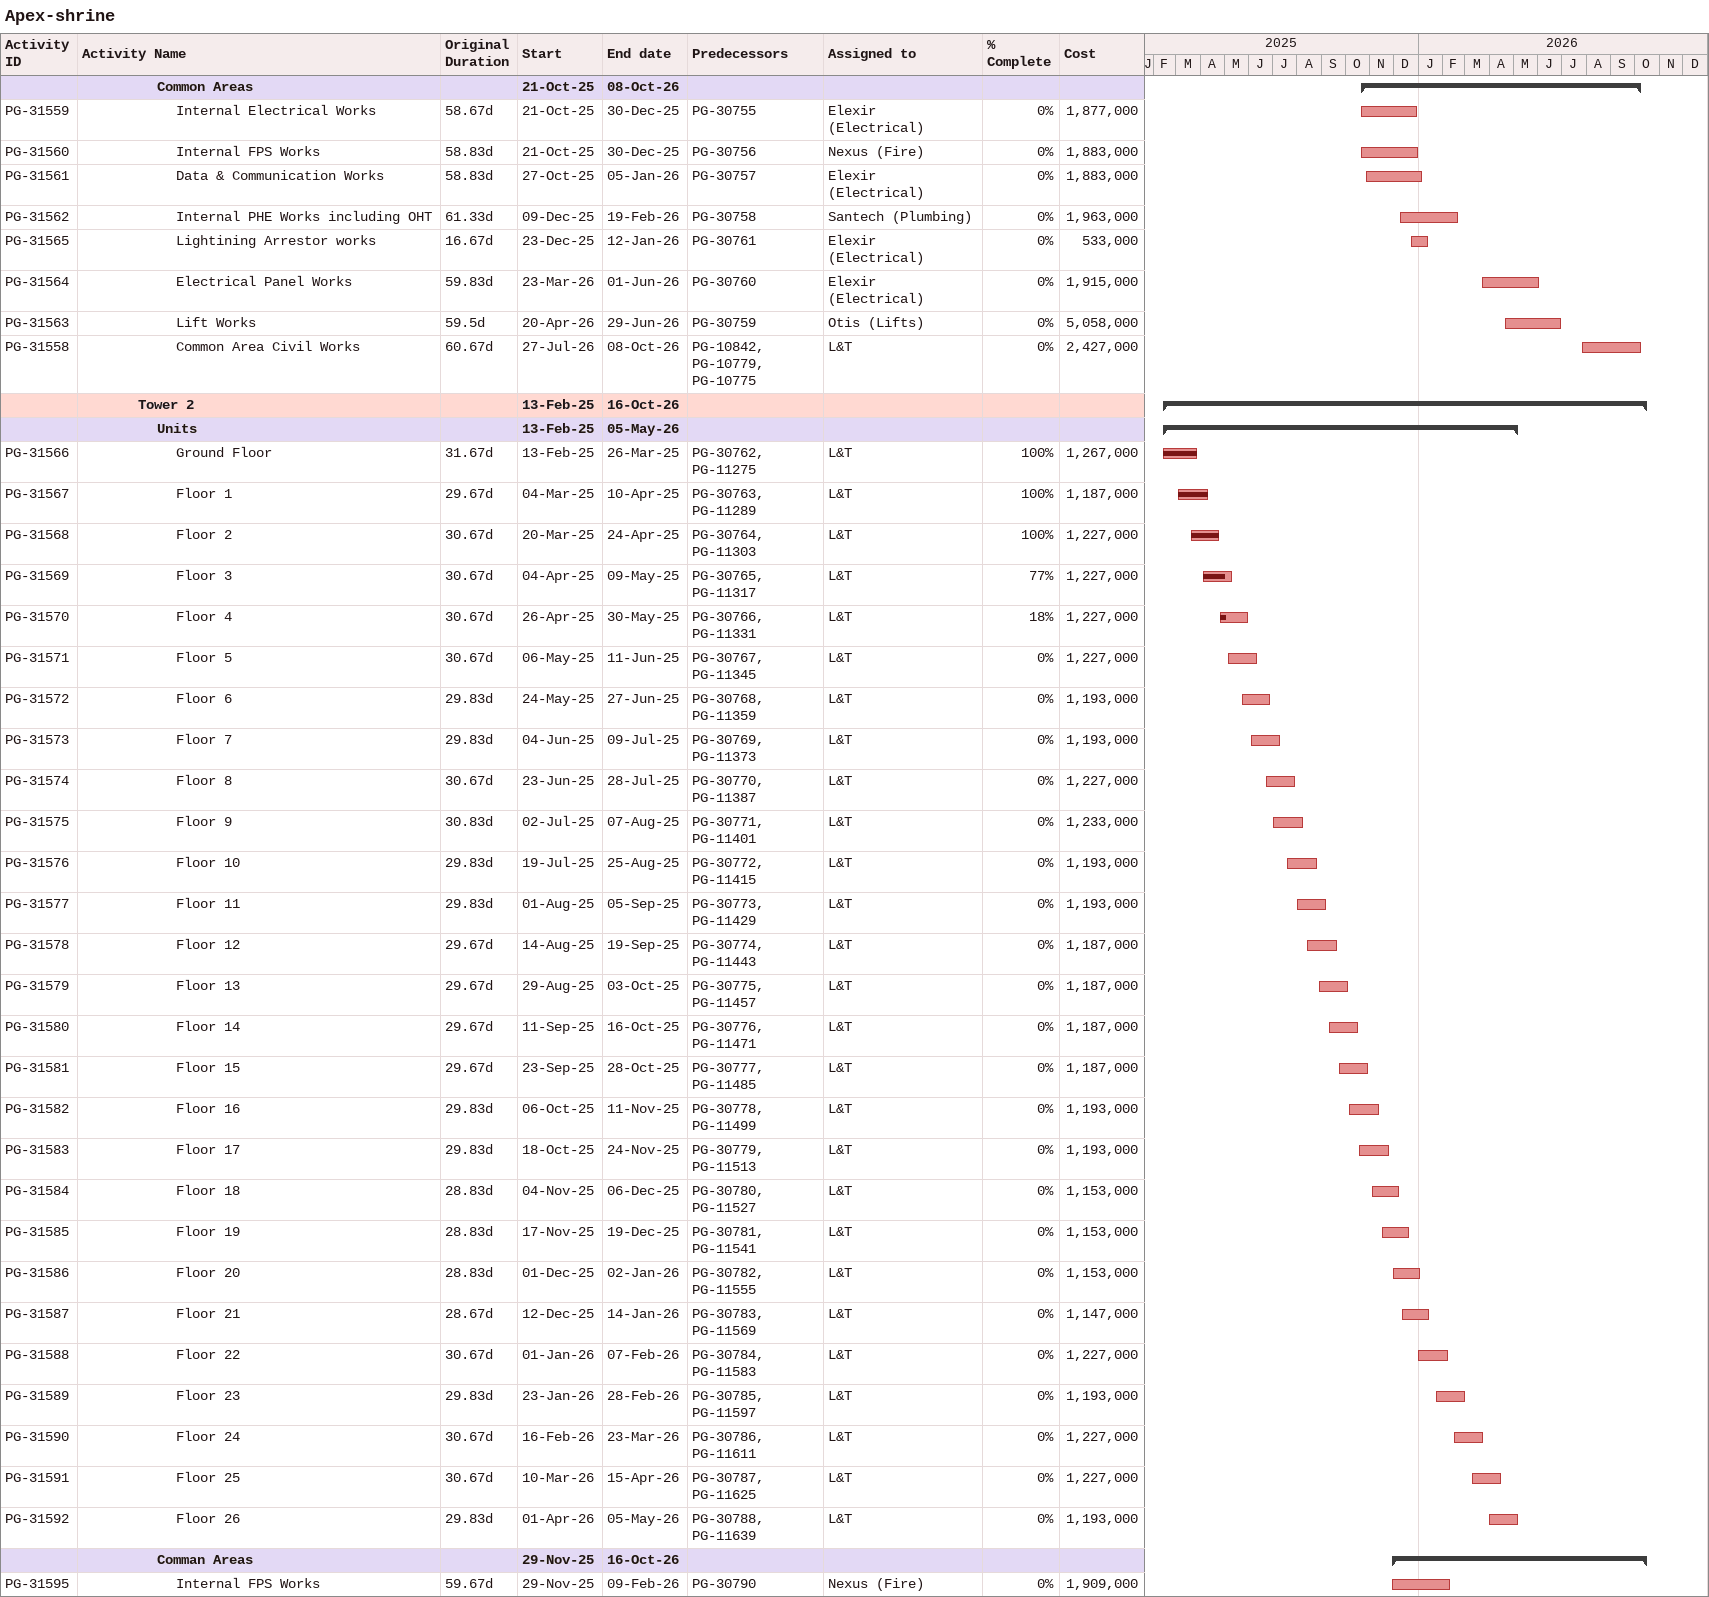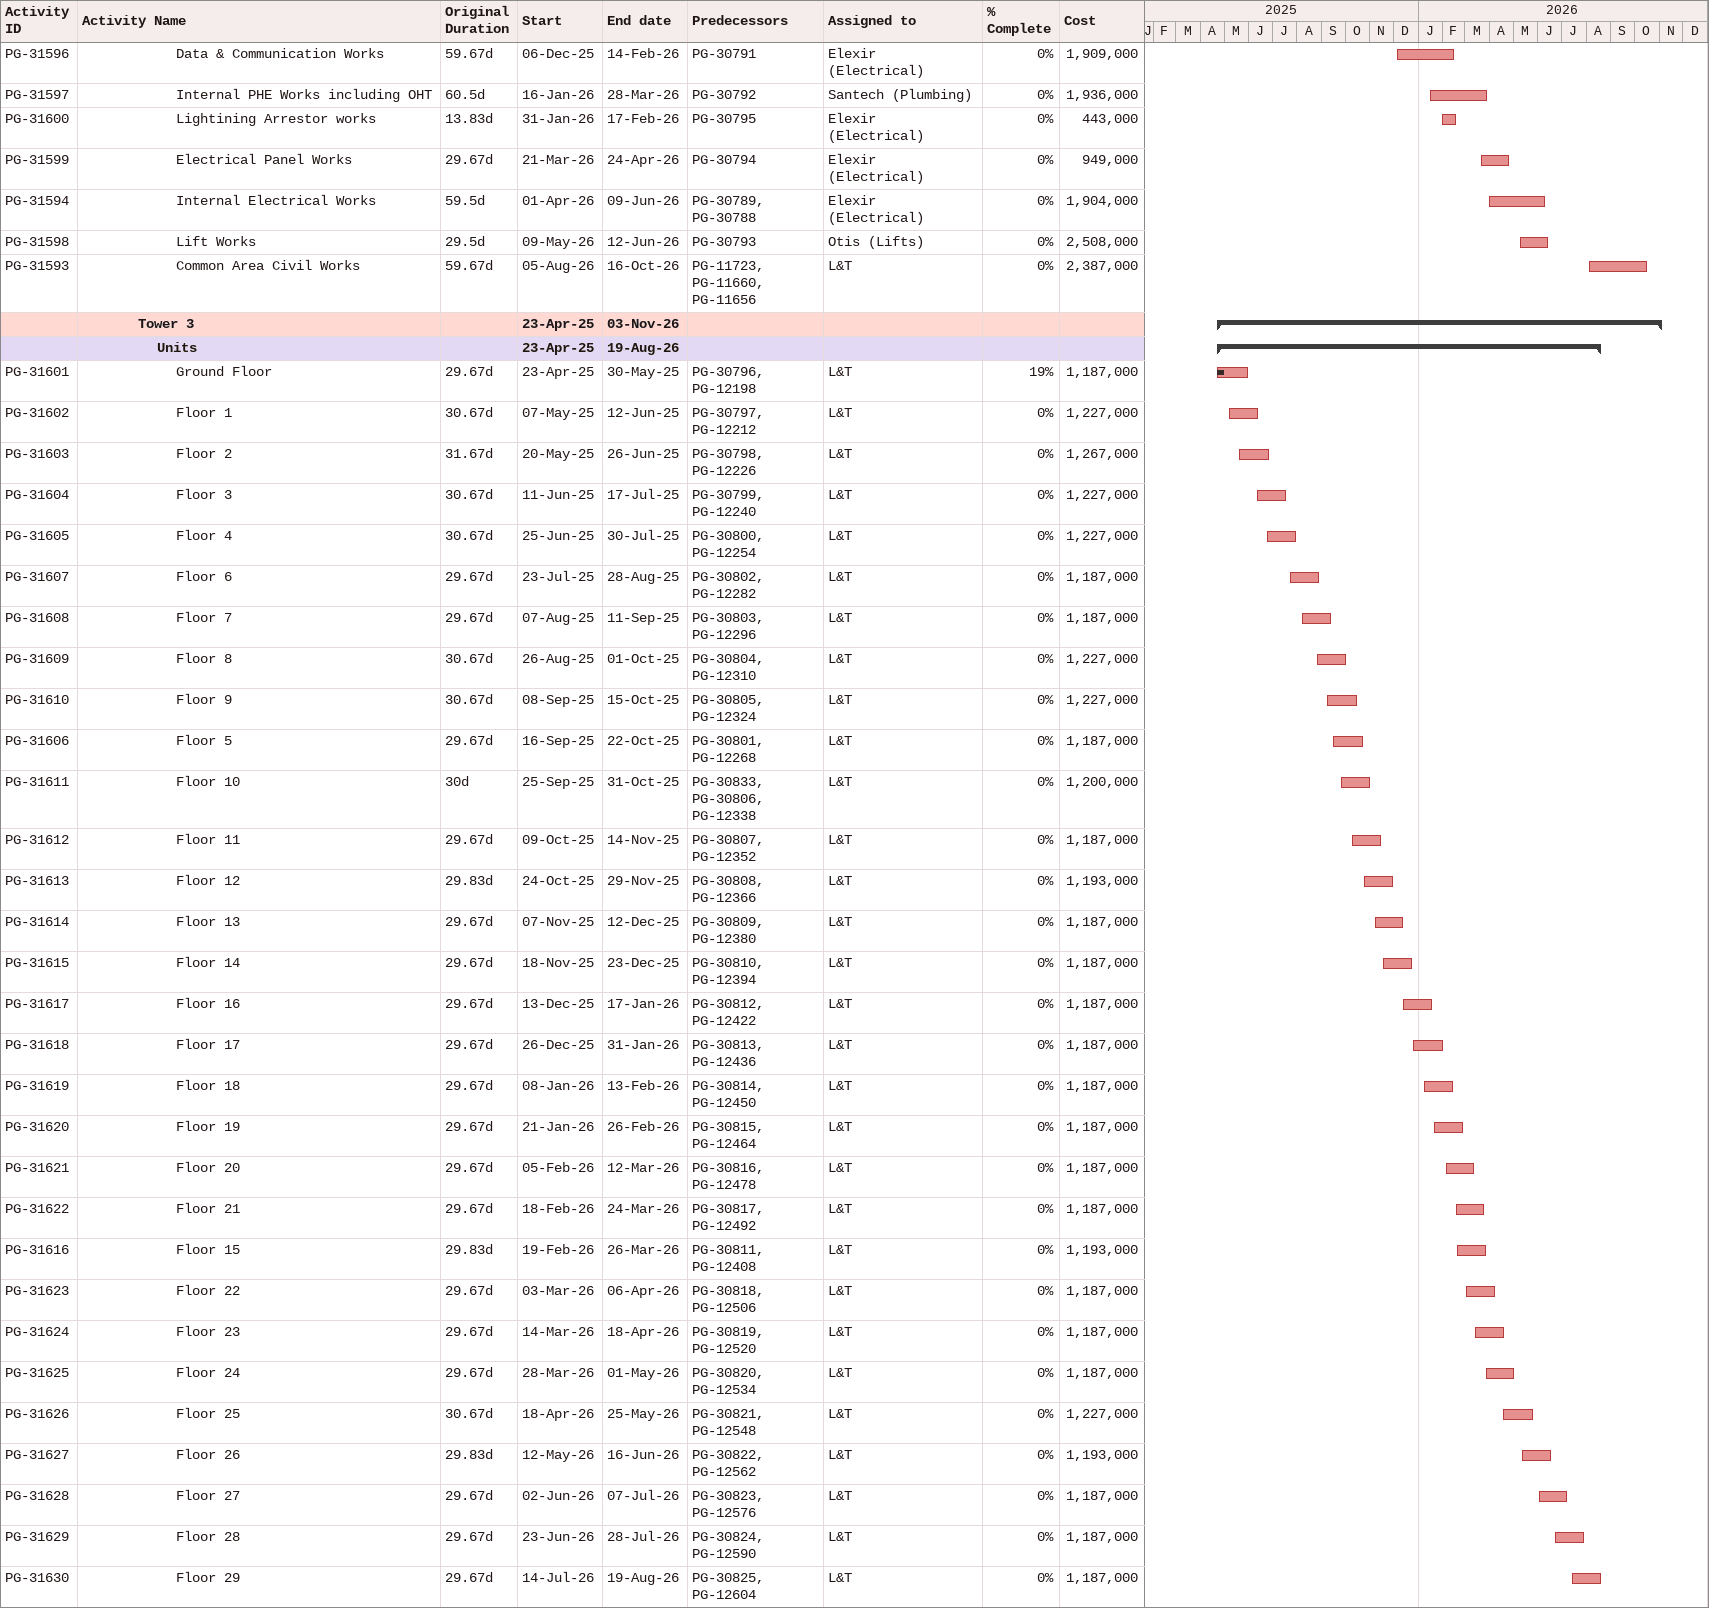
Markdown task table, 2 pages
Apex-shrine

| ID | Level | Task | Original duration | Start | Finish | Predecessors | Resources | % complete | Cost |
|---|---|---|---|---|---|---|---|---|---|
|  | 5 | **Common Areas** |  | 2025-10-21 | 2026-10-08 |  |  |  |  |
| PG-31559 | 6 | Internal Electrical Works | 58.67d | 2025-10-21 | 2025-12-30 | PG-30755 | Elexir (Electrical) | 0 | 1877000 |
| PG-31560 | 6 | Internal FPS Works | 58.83d | 2025-10-21 | 2025-12-30 | PG-30756 | Nexus (Fire) | 0 | 1883000 |
| PG-31561 | 6 | Data & Communication Works | 58.83d | 2025-10-27 | 2026-01-05 | PG-30757 | Elexir (Electrical) | 0 | 1883000 |
| PG-31562 | 6 | Internal PHE Works including OHT | 61.33d | 2025-12-09 | 2026-02-19 | PG-30758 | Santech (Plumbing) | 0 | 1963000 |
| PG-31565 | 6 | Lightining Arrestor works | 16.67d | 2025-12-23 | 2026-01-12 | PG-30761 | Elexir (Electrical) | 0 | 533000 |
| PG-31564 | 6 | Electrical Panel Works | 59.83d | 2026-03-23 | 2026-06-01 | PG-30760 | Elexir (Electrical) | 0 | 1915000 |
| PG-31563 | 6 | Lift Works | 59.5d | 2026-04-20 | 2026-06-29 | PG-30759 | Otis (Lifts) | 0 | 5058000 |
| PG-31558 | 6 | Common Area Civil Works | 60.67d | 2026-07-27 | 2026-10-08 | PG-10842, PG-10779, PG-10775 | L&T | 0 | 2427000 |
|  | 4 | **Tower 2** |  | 2025-02-13 | 2026-10-16 |  |  |  |  |
|  | 5 | **Units** |  | 2025-02-13 | 2026-05-05 |  |  |  |  |
| PG-31566 | 6 | Ground Floor | 31.67d | 2025-02-13 | 2025-03-26 | PG-30762, PG-11275 | L&T | 100 | 1267000 |
| PG-31567 | 6 | Floor 1 | 29.67d | 2025-03-04 | 2025-04-10 | PG-30763, PG-11289 | L&T | 100 | 1187000 |
| PG-31568 | 6 | Floor 2 | 30.67d | 2025-03-20 | 2025-04-24 | PG-30764, PG-11303 | L&T | 100 | 1227000 |
| PG-31569 | 6 | Floor 3 | 30.67d | 2025-04-04 | 2025-05-09 | PG-30765, PG-11317 | L&T | 77 | 1227000 |
| PG-31570 | 6 | Floor 4 | 30.67d | 2025-04-26 | 2025-05-30 | PG-30766, PG-11331 | L&T | 18 | 1227000 |
| PG-31571 | 6 | Floor 5 | 30.67d | 2025-05-06 | 2025-06-11 | PG-30767, PG-11345 | L&T | 0 | 1227000 |
| PG-31572 | 6 | Floor 6 | 29.83d | 2025-05-24 | 2025-06-27 | PG-30768, PG-11359 | L&T | 0 | 1193000 |
| PG-31573 | 6 | Floor 7 | 29.83d | 2025-06-04 | 2025-07-09 | PG-30769, PG-11373 | L&T | 0 | 1193000 |
| PG-31574 | 6 | Floor 8 | 30.67d | 2025-06-23 | 2025-07-28 | PG-30770, PG-11387 | L&T | 0 | 1227000 |
| PG-31575 | 6 | Floor 9 | 30.83d | 2025-07-02 | 2025-08-07 | PG-30771, PG-11401 | L&T | 0 | 1233000 |
| PG-31576 | 6 | Floor 10 | 29.83d | 2025-07-19 | 2025-08-25 | PG-30772, PG-11415 | L&T | 0 | 1193000 |
| PG-31577 | 6 | Floor 11 | 29.83d | 2025-08-01 | 2025-09-05 | PG-30773, PG-11429 | L&T | 0 | 1193000 |
| PG-31578 | 6 | Floor 12 | 29.67d | 2025-08-14 | 2025-09-19 | PG-30774, PG-11443 | L&T | 0 | 1187000 |
| PG-31579 | 6 | Floor 13 | 29.67d | 2025-08-29 | 2025-10-03 | PG-30775, PG-11457 | L&T | 0 | 1187000 |
| PG-31580 | 6 | Floor 14 | 29.67d | 2025-09-11 | 2025-10-16 | PG-30776, PG-11471 | L&T | 0 | 1187000 |
| PG-31581 | 6 | Floor 15 | 29.67d | 2025-09-23 | 2025-10-28 | PG-30777, PG-11485 | L&T | 0 | 1187000 |
| PG-31582 | 6 | Floor 16 | 29.83d | 2025-10-06 | 2025-11-11 | PG-30778, PG-11499 | L&T | 0 | 1193000 |
| PG-31583 | 6 | Floor 17 | 29.83d | 2025-10-18 | 2025-11-24 | PG-30779, PG-11513 | L&T | 0 | 1193000 |
| PG-31584 | 6 | Floor 18 | 28.83d | 2025-11-04 | 2025-12-06 | PG-30780, PG-11527 | L&T | 0 | 1153000 |
| PG-31585 | 6 | Floor 19 | 28.83d | 2025-11-17 | 2025-12-19 | PG-30781, PG-11541 | L&T | 0 | 1153000 |
| PG-31586 | 6 | Floor 20 | 28.83d | 2025-12-01 | 2026-01-02 | PG-30782, PG-11555 | L&T | 0 | 1153000 |
| PG-31587 | 6 | Floor 21 | 28.67d | 2025-12-12 | 2026-01-14 | PG-30783, PG-11569 | L&T | 0 | 1147000 |
| PG-31588 | 6 | Floor 22 | 30.67d | 2026-01-01 | 2026-02-07 | PG-30784, PG-11583 | L&T | 0 | 1227000 |
| PG-31589 | 6 | Floor 23 | 29.83d | 2026-01-23 | 2026-02-28 | PG-30785, PG-11597 | L&T | 0 | 1193000 |
| PG-31590 | 6 | Floor 24 | 30.67d | 2026-02-16 | 2026-03-23 | PG-30786, PG-11611 | L&T | 0 | 1227000 |
| PG-31591 | 6 | Floor 25 | 30.67d | 2026-03-10 | 2026-04-15 | PG-30787, PG-11625 | L&T | 0 | 1227000 |
| PG-31592 | 6 | Floor 26 | 29.83d | 2026-04-01 | 2026-05-05 | PG-30788, PG-11639 | L&T | 0 | 1193000 |
|  | 5 | **Comman Areas** |  | 2025-11-29 | 2026-10-16 |  |  |  |  |
| PG-31595 | 6 | Internal FPS Works | 59.67d | 2025-11-29 | 2026-02-09 | PG-30790 | Nexus (Fire) | 0 | 1909000 |
| PG-31596 | 6 | Data & Communication Works | 59.67d | 2025-12-06 | 2026-02-14 | PG-30791 | Elexir (Electrical) | 0 | 1909000 |
| PG-31597 | 6 | Internal PHE Works including OHT | 60.5d | 2026-01-16 | 2026-03-28 | PG-30792 | Santech (Plumbing) | 0 | 1936000 |
| PG-31600 | 6 | Lightining Arrestor works | 13.83d | 2026-01-31 | 2026-02-17 | PG-30795 | Elexir (Electrical) | 0 | 443000 |
| PG-31599 | 6 | Electrical Panel Works | 29.67d | 2026-03-21 | 2026-04-24 | PG-30794 | Elexir (Electrical) | 0 | 949000 |
| PG-31594 | 6 | Internal Electrical Works | 59.5d | 2026-04-01 | 2026-06-09 | PG-30789, PG-30788 | Elexir (Electrical) | 0 | 1904000 |
| PG-31598 | 6 | Lift Works | 29.5d | 2026-05-09 | 2026-06-12 | PG-30793 | Otis (Lifts) | 0 | 2508000 |
| PG-31593 | 6 | Common Area Civil Works | 59.67d | 2026-08-05 | 2026-10-16 | PG-11723, PG-11660, PG-11656 | L&T | 0 | 2387000 |
|  | 4 | **Tower 3** |  | 2025-04-23 | 2026-11-03 |  |  |  |  |
|  | 5 | **Units** |  | 2025-04-23 | 2026-08-19 |  |  |  |  |
| PG-31601 | 6 | Ground Floor | 29.67d | 2025-04-23 | 2025-05-30 | PG-30796, PG-12198 | L&T | 19 | 1187000 |
| PG-31602 | 6 | Floor 1 | 30.67d | 2025-05-07 | 2025-06-12 | PG-30797, PG-12212 | L&T | 0 | 1227000 |
| PG-31603 | 6 | Floor 2 | 31.67d | 2025-05-20 | 2025-06-26 | PG-30798, PG-12226 | L&T | 0 | 1267000 |
| PG-31604 | 6 | Floor 3 | 30.67d | 2025-06-11 | 2025-07-17 | PG-30799, PG-12240 | L&T | 0 | 1227000 |
| PG-31605 | 6 | Floor 4 | 30.67d | 2025-06-25 | 2025-07-30 | PG-30800, PG-12254 | L&T | 0 | 1227000 |
| PG-31607 | 6 | Floor 6 | 29.67d | 2025-07-23 | 2025-08-28 | PG-30802, PG-12282 | L&T | 0 | 1187000 |
| PG-31608 | 6 | Floor 7 | 29.67d | 2025-08-07 | 2025-09-11 | PG-30803, PG-12296 | L&T | 0 | 1187000 |
| PG-31609 | 6 | Floor 8 | 30.67d | 2025-08-26 | 2025-10-01 | PG-30804, PG-12310 | L&T | 0 | 1227000 |
| PG-31610 | 6 | Floor 9 | 30.67d | 2025-09-08 | 2025-10-15 | PG-30805, PG-12324 | L&T | 0 | 1227000 |
| PG-31606 | 6 | Floor 5 | 29.67d | 2025-09-16 | 2025-10-22 | PG-30801, PG-12268 | L&T | 0 | 1187000 |
| PG-31611 | 6 | Floor 10 | 30d | 2025-09-25 | 2025-10-31 | PG-30833, PG-30806, PG-12338 | L&T | 0 | 1200000 |
| PG-31612 | 6 | Floor 11 | 29.67d | 2025-10-09 | 2025-11-14 | PG-30807, PG-12352 | L&T | 0 | 1187000 |
| PG-31613 | 6 | Floor 12 | 29.83d | 2025-10-24 | 2025-11-29 | PG-30808, PG-12366 | L&T | 0 | 1193000 |
| PG-31614 | 6 | Floor 13 | 29.67d | 2025-11-07 | 2025-12-12 | PG-30809, PG-12380 | L&T | 0 | 1187000 |
| PG-31615 | 6 | Floor 14 | 29.67d | 2025-11-18 | 2025-12-23 | PG-30810, PG-12394 | L&T | 0 | 1187000 |
| PG-31617 | 6 | Floor 16 | 29.67d | 2025-12-13 | 2026-01-17 | PG-30812, PG-12422 | L&T | 0 | 1187000 |
| PG-31618 | 6 | Floor 17 | 29.67d | 2025-12-26 | 2026-01-31 | PG-30813, PG-12436 | L&T | 0 | 1187000 |
| PG-31619 | 6 | Floor 18 | 29.67d | 2026-01-08 | 2026-02-13 | PG-30814, PG-12450 | L&T | 0 | 1187000 |
| PG-31620 | 6 | Floor 19 | 29.67d | 2026-01-21 | 2026-02-26 | PG-30815, PG-12464 | L&T | 0 | 1187000 |
| PG-31621 | 6 | Floor 20 | 29.67d | 2026-02-05 | 2026-03-12 | PG-30816, PG-12478 | L&T | 0 | 1187000 |
| PG-31622 | 6 | Floor 21 | 29.67d | 2026-02-18 | 2026-03-24 | PG-30817, PG-12492 | L&T | 0 | 1187000 |
| PG-31616 | 6 | Floor 15 | 29.83d | 2026-02-19 | 2026-03-26 | PG-30811, PG-12408 | L&T | 0 | 1193000 |
| PG-31623 | 6 | Floor 22 | 29.67d | 2026-03-03 | 2026-04-06 | PG-30818, PG-12506 | L&T | 0 | 1187000 |
| PG-31624 | 6 | Floor 23 | 29.67d | 2026-03-14 | 2026-04-18 | PG-30819, PG-12520 | L&T | 0 | 1187000 |
| PG-31625 | 6 | Floor 24 | 29.67d | 2026-03-28 | 2026-05-01 | PG-30820, PG-12534 | L&T | 0 | 1187000 |
| PG-31626 | 6 | Floor 25 | 30.67d | 2026-04-18 | 2026-05-25 | PG-30821, PG-12548 | L&T | 0 | 1227000 |
| PG-31627 | 6 | Floor 26 | 29.83d | 2026-05-12 | 2026-06-16 | PG-30822, PG-12562 | L&T | 0 | 1193000 |
| PG-31628 | 6 | Floor 27 | 29.67d | 2026-06-02 | 2026-07-07 | PG-30823, PG-12576 | L&T | 0 | 1187000 |
| PG-31629 | 6 | Floor 28 | 29.67d | 2026-06-23 | 2026-07-28 | PG-30824, PG-12590 | L&T | 0 | 1187000 |
| PG-31630 | 6 | Floor 29 | 29.67d | 2026-07-14 | 2026-08-19 | PG-30825, PG-12604 | L&T | 0 | 1187000 |
